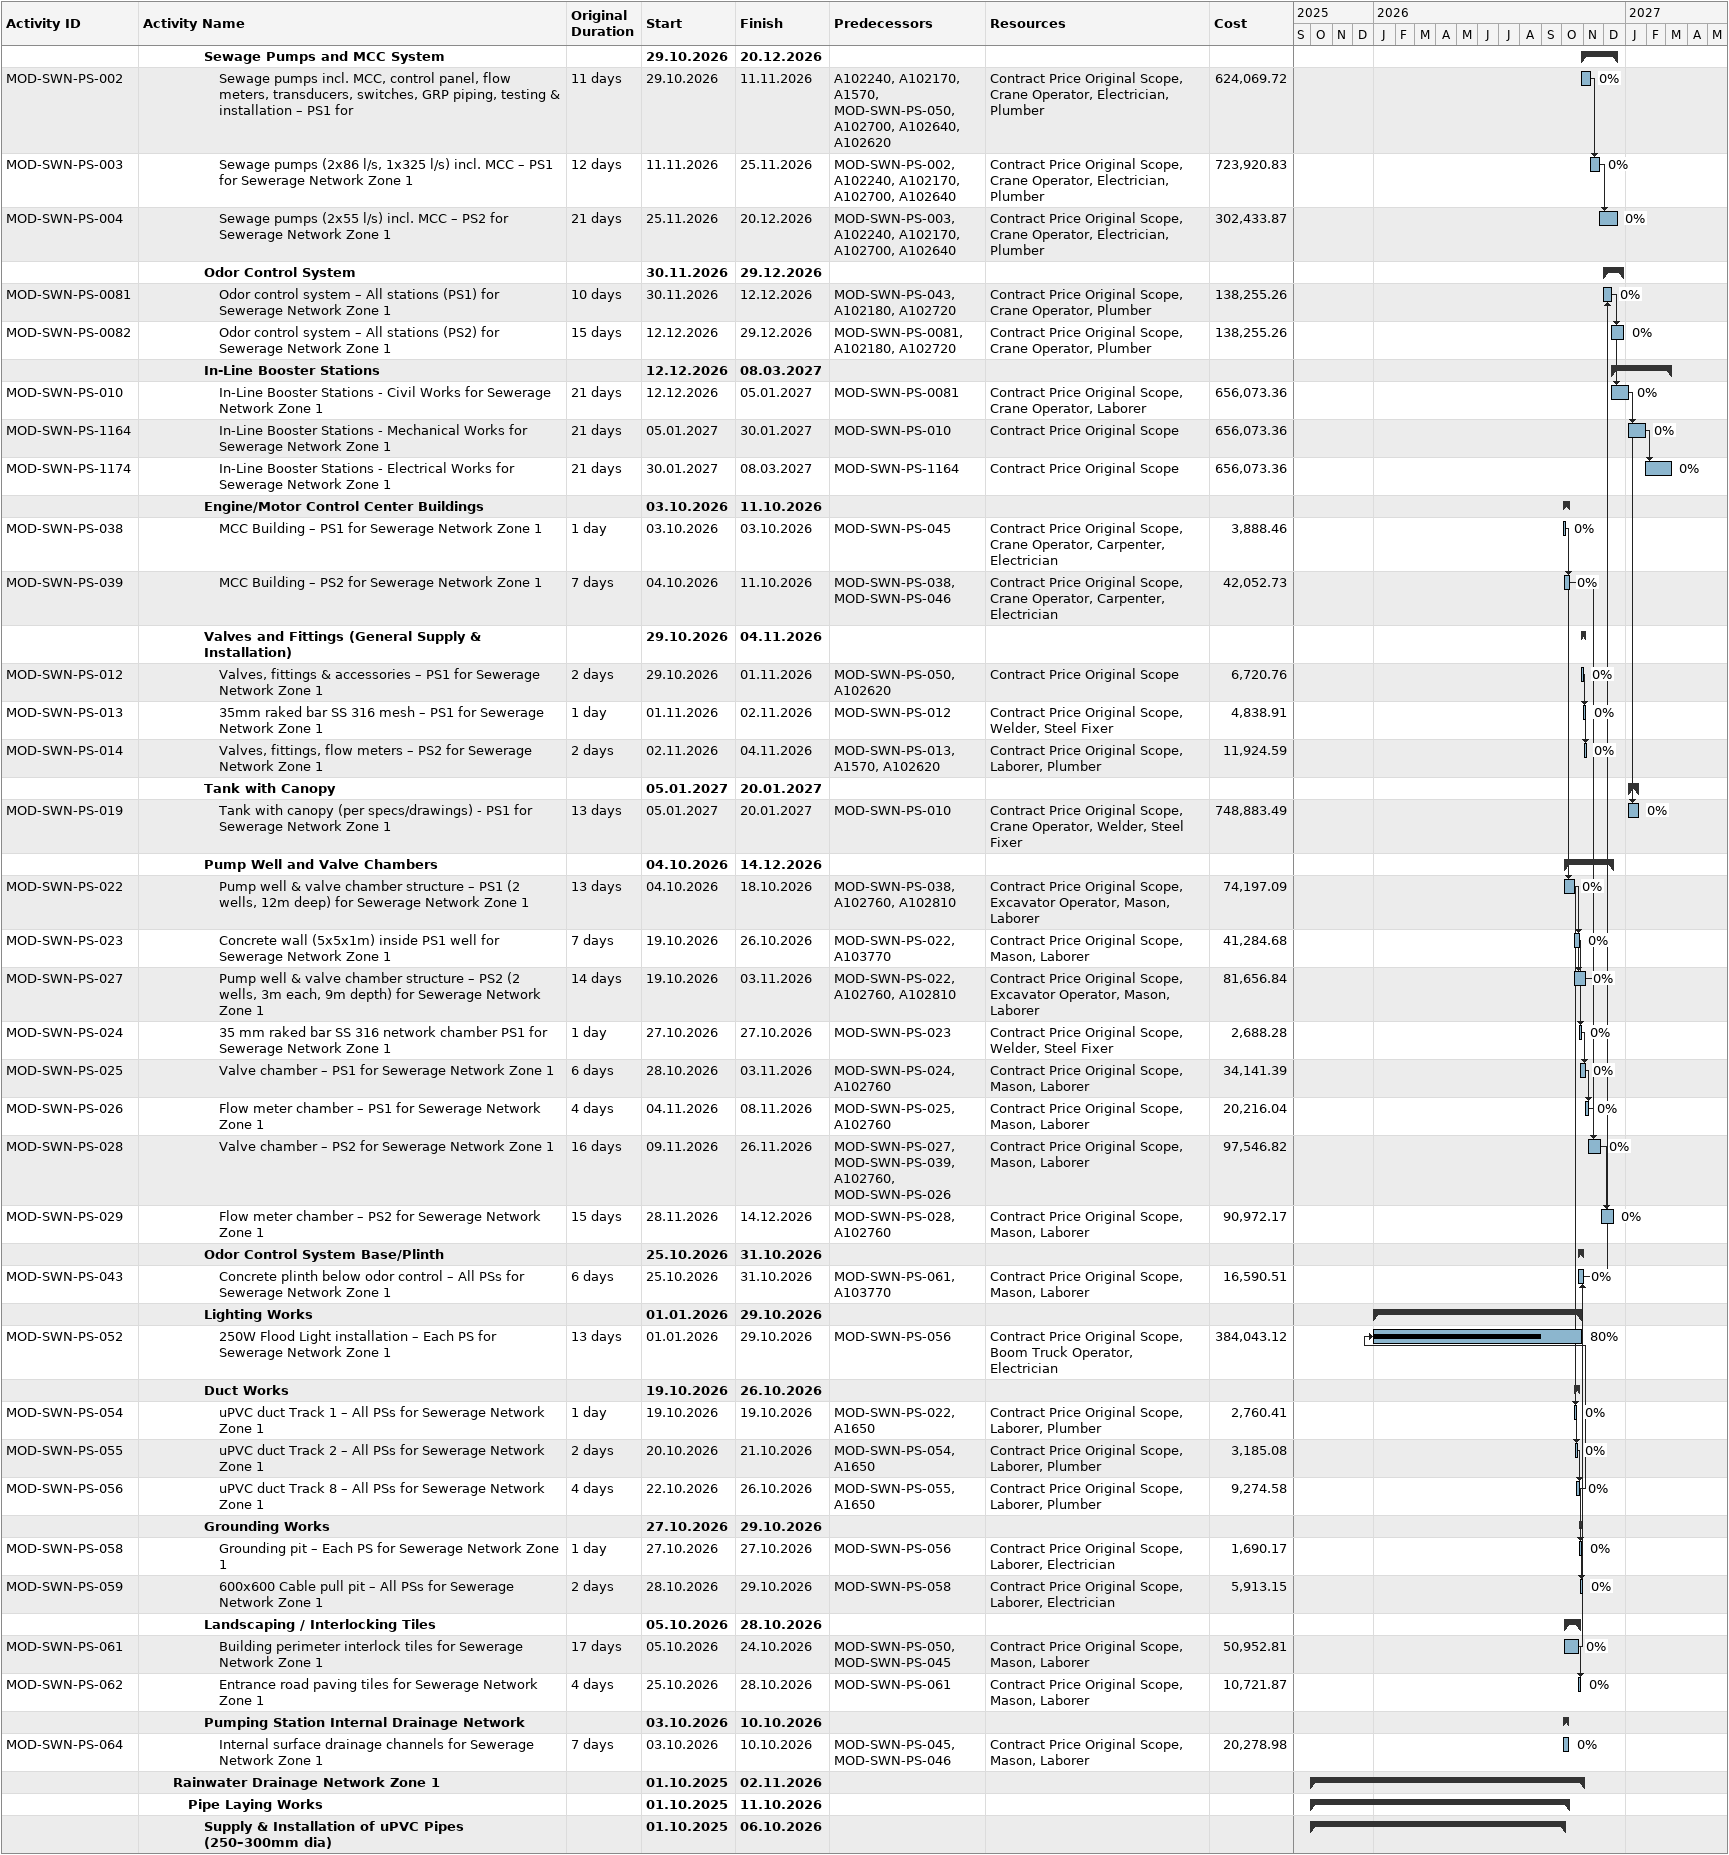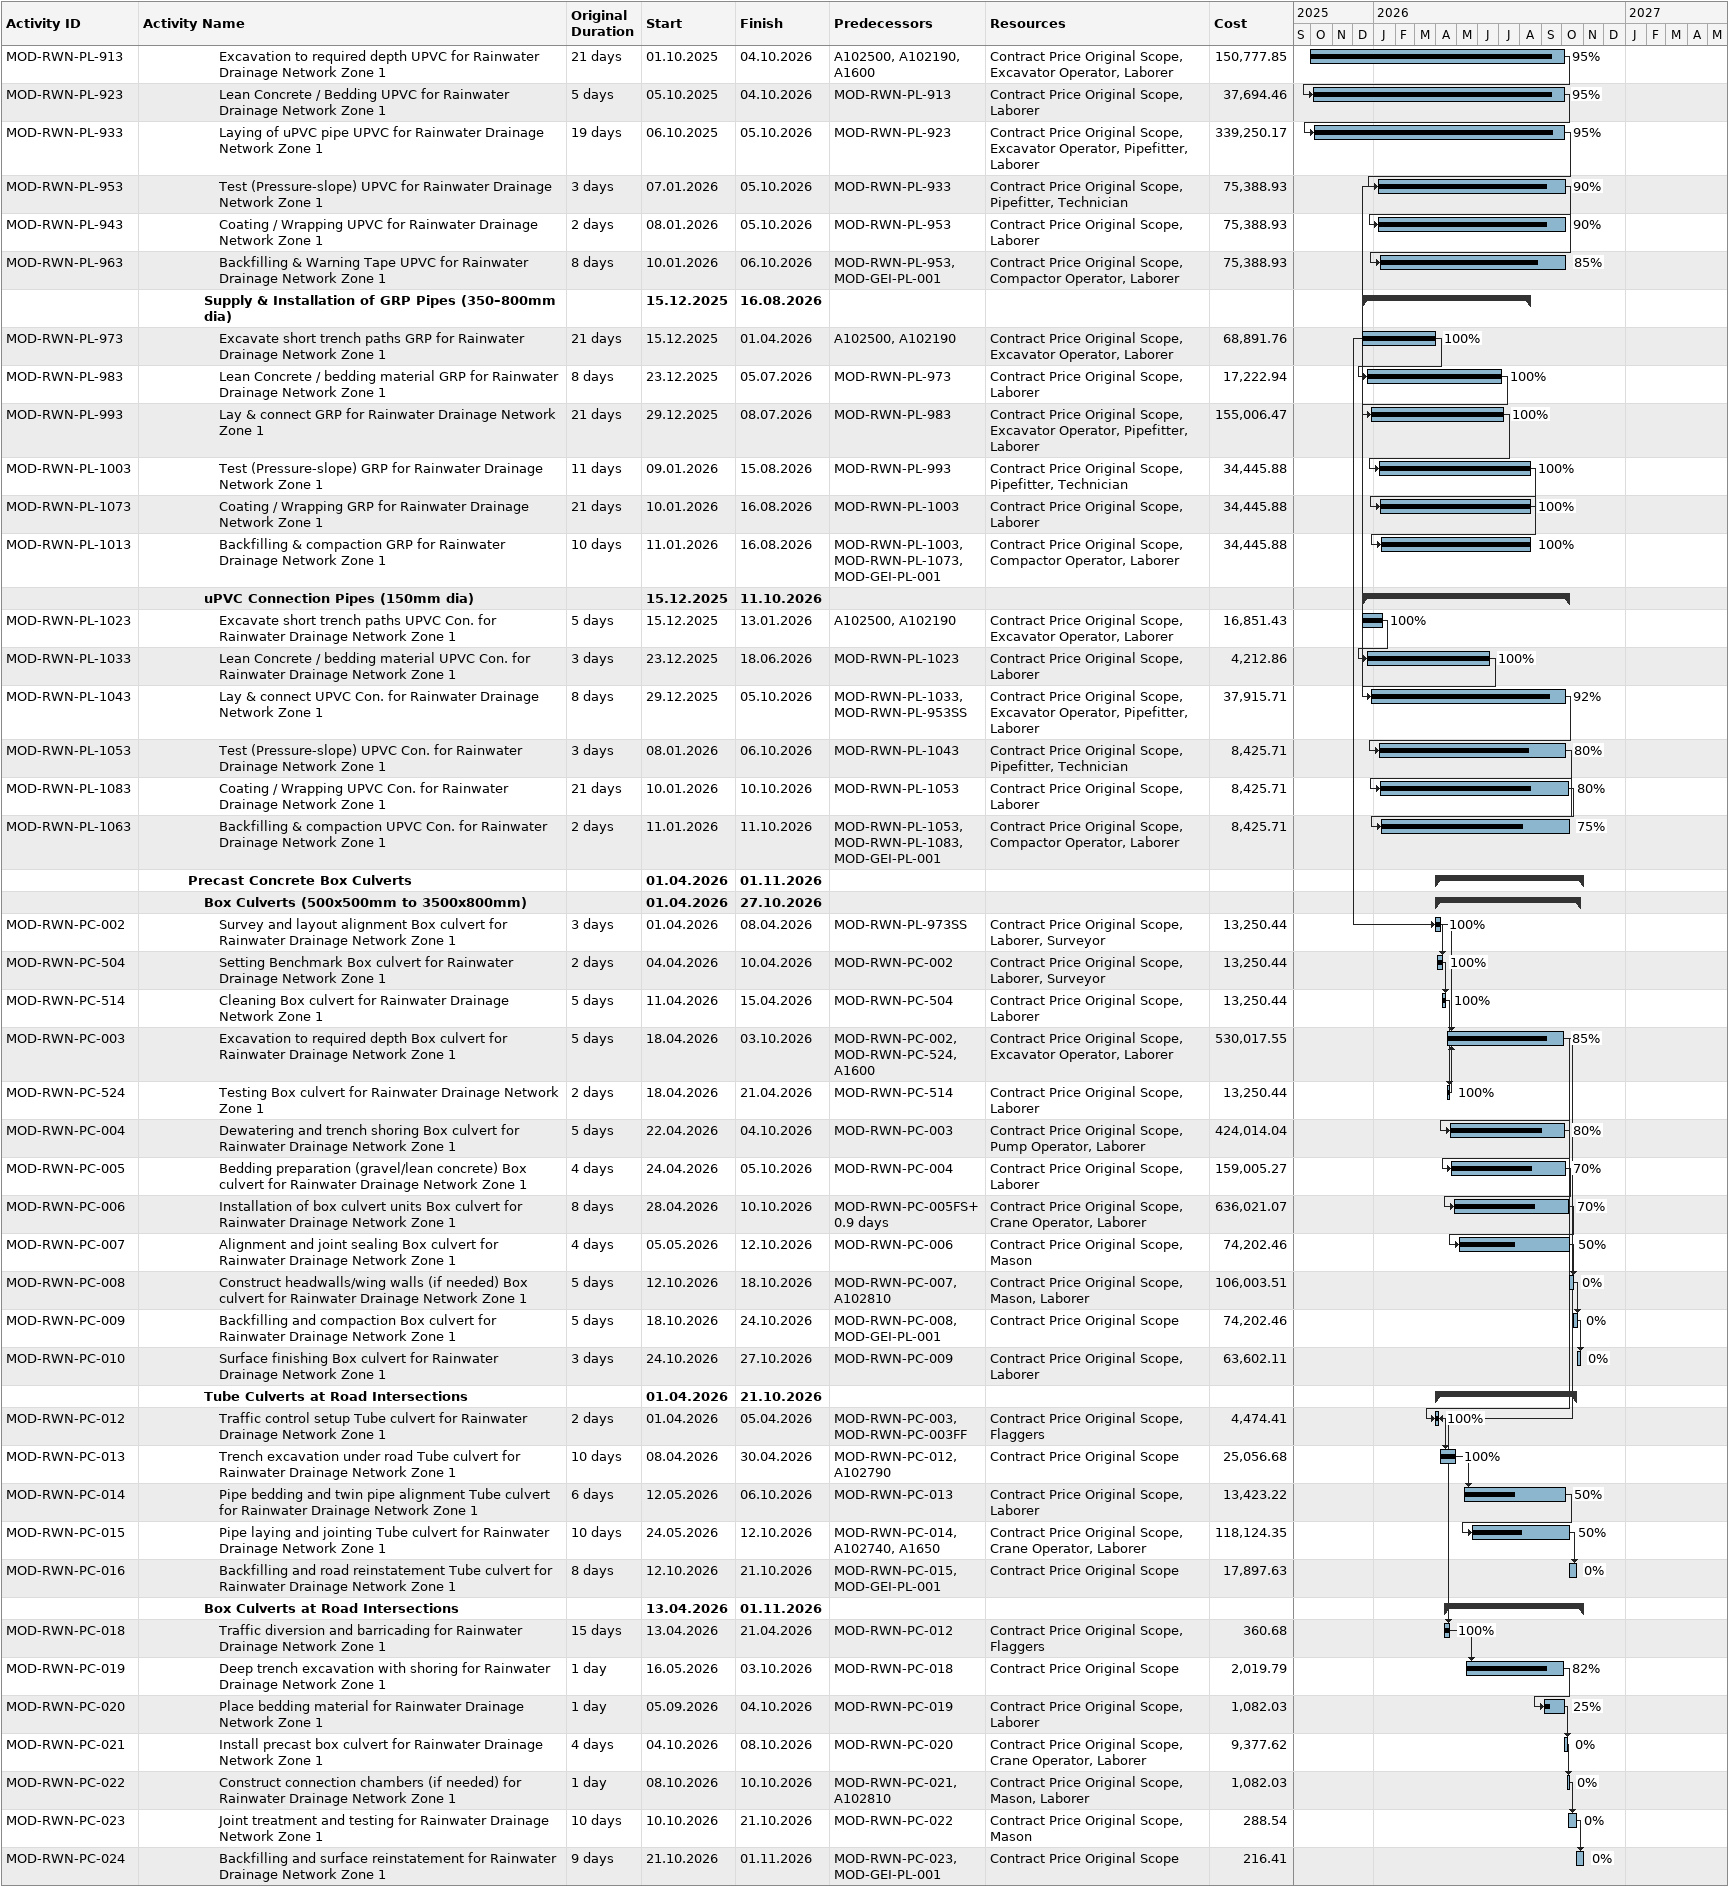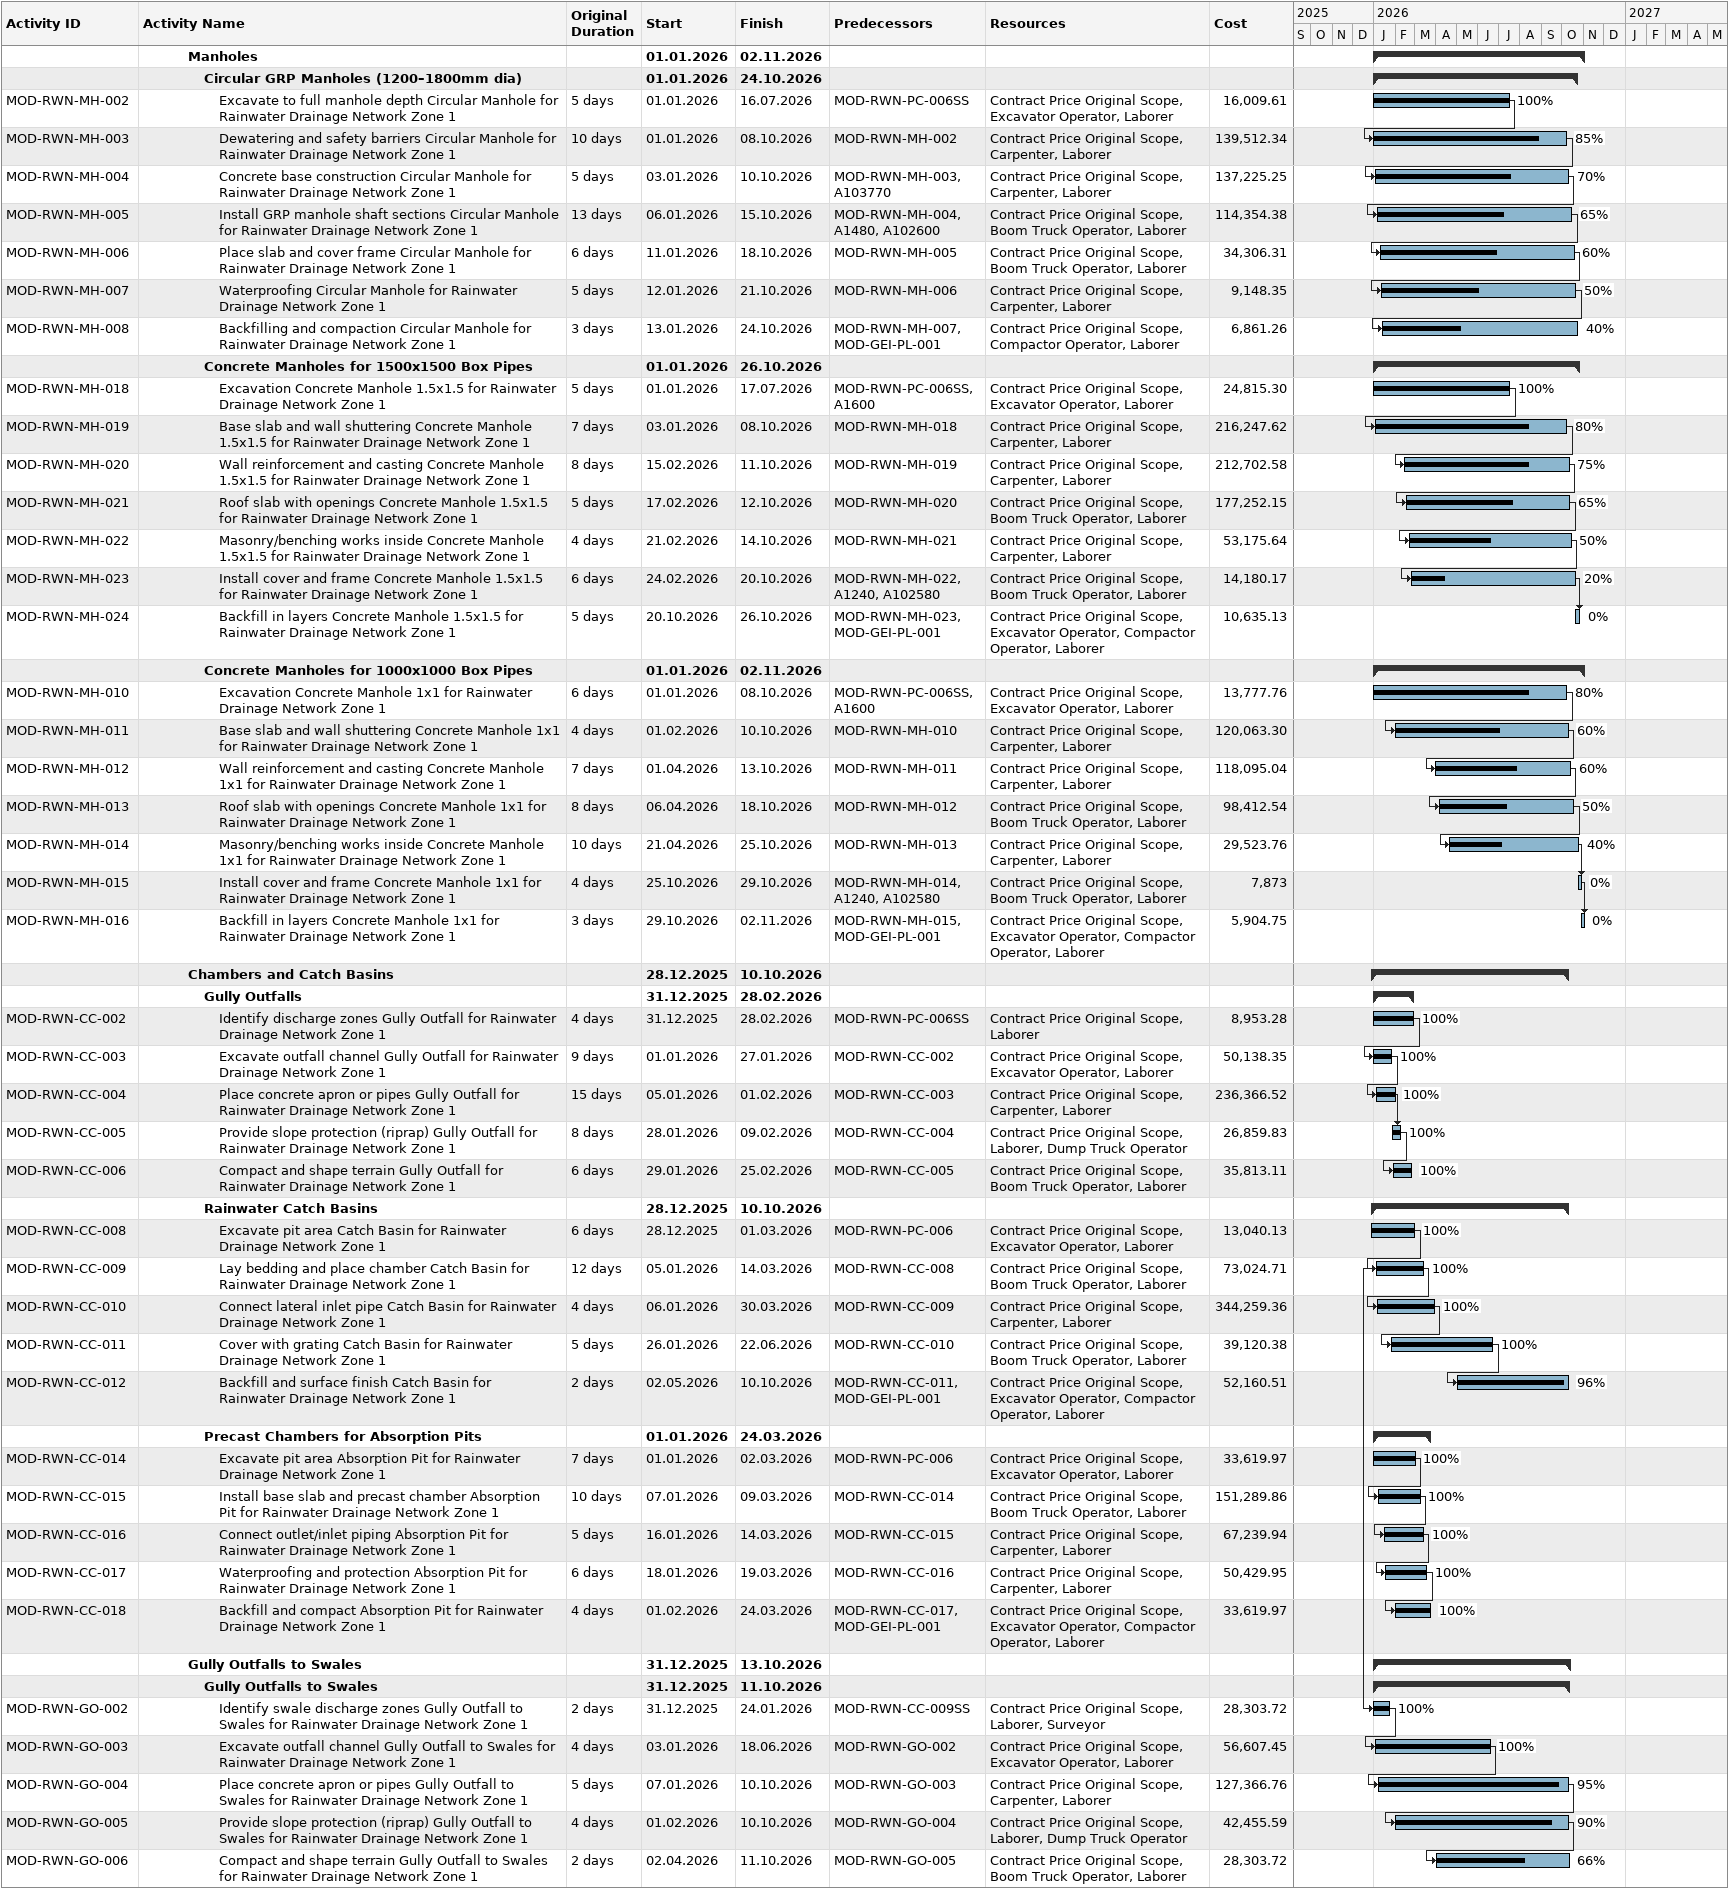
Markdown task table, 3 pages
| ID | Level | Task | Original duration | Start | Finish | Predecessors | Resources | % complete | Cost |
|---|---|---|---|---|---|---|---|---|---|
|  | 5 | **Sewage Pumps and MCC System** |  | 2026-10-29 | 2026-12-20 |  |  |  |  |
| MOD-SWN-PS-002 | 6 | Sewage pumps incl. MCC, control panel, flow meters, transducers, switches, GRP piping, testing & installation – PS1 for | 11d | 2026-10-29 | 2026-11-11 | A102240, A102170, A1570, MOD-SWN-PS-050, A102700, A102640, A102620 | Contract Price Original Scope, Crane Operator, Electrician, Plumber | 0 | 624069.72 |
| MOD-SWN-PS-003 | 6 | Sewage pumps (2x86 l/s, 1x325 l/s) incl. MCC – PS1 for Sewerage Network Zone 1 | 12d | 2026-11-11 | 2026-11-25 | MOD-SWN-PS-002, A102240, A102170, A102700, A102640 | Contract Price Original Scope, Crane Operator, Electrician, Plumber | 0 | 723920.83 |
| MOD-SWN-PS-004 | 6 | Sewage pumps (2x55 l/s) incl. MCC – PS2 for Sewerage Network Zone 1 | 21d | 2026-11-25 | 2026-12-20 | MOD-SWN-PS-003, A102240, A102170, A102700, A102640 | Contract Price Original Scope, Crane Operator, Electrician, Plumber | 0 | 302433.87 |
|  | 5 | **Odor Control System** |  | 2026-11-30 | 2026-12-29 |  |  |  |  |
| MOD-SWN-PS-0081 | 6 | Odor control system – All stations (PS1) for Sewerage Network Zone 1 | 10d | 2026-11-30 | 2026-12-12 | MOD-SWN-PS-043, A102180, A102720 | Contract Price Original Scope, Crane Operator, Plumber | 0 | 138255.26 |
| MOD-SWN-PS-0082 | 6 | Odor control system – All stations (PS2) for Sewerage Network Zone 1 | 15d | 2026-12-12 | 2026-12-29 | MOD-SWN-PS-0081, A102180, A102720 | Contract Price Original Scope, Crane Operator, Plumber | 0 | 138255.26 |
|  | 5 | **In-Line Booster Stations** |  | 2026-12-12 | 2027-03-08 |  |  |  |  |
| MOD-SWN-PS-010 | 6 | In-Line Booster Stations - Civil Works for Sewerage Network Zone 1 | 21d | 2026-12-12 | 2027-01-05 | MOD-SWN-PS-0081 | Contract Price Original Scope, Crane Operator, Laborer | 0 | 656073.36 |
| MOD-SWN-PS-1164 | 6 | In-Line Booster Stations - Mechanical Works for Sewerage Network Zone 1 | 21d | 2027-01-05 | 2027-01-30 | MOD-SWN-PS-010 | Contract Price Original Scope | 0 | 656073.36 |
| MOD-SWN-PS-1174 | 6 | In-Line Booster Stations - Electrical Works for Sewerage Network Zone 1 | 21d | 2027-01-30 | 2027-03-08 | MOD-SWN-PS-1164 | Contract Price Original Scope | 0 | 656073.36 |
|  | 5 | **Engine/Motor Control Center Buildings** |  | 2026-10-03 | 2026-10-11 |  |  |  |  |
| MOD-SWN-PS-038 | 6 | MCC Building – PS1 for Sewerage Network Zone 1 | 1d | 2026-10-03 | 2026-10-03 | MOD-SWN-PS-045 | Contract Price Original Scope, Crane Operator, Carpenter, Electrician | 0 | 3888.46 |
| MOD-SWN-PS-039 | 6 | MCC Building – PS2 for Sewerage Network Zone 1 | 7d | 2026-10-04 | 2026-10-11 | MOD-SWN-PS-038, MOD-SWN-PS-046 | Contract Price Original Scope, Crane Operator, Carpenter, Electrician | 0 | 42052.73 |
|  | 5 | **Valves and Fittings (General Supply & Installation)** |  | 2026-10-29 | 2026-11-04 |  |  |  |  |
| MOD-SWN-PS-012 | 6 | Valves, fittings & accessories – PS1 for Sewerage Network Zone 1 | 2d | 2026-10-29 | 2026-11-01 | MOD-SWN-PS-050, A102620 | Contract Price Original Scope | 0 | 6720.76 |
| MOD-SWN-PS-013 | 6 | 35mm raked bar SS 316 mesh – PS1 for Sewerage Network Zone 1 | 1d | 2026-11-01 | 2026-11-02 | MOD-SWN-PS-012 | Contract Price Original Scope, Welder, Steel Fixer | 0 | 4838.91 |
| MOD-SWN-PS-014 | 6 | Valves, fittings, flow meters – PS2 for Sewerage Network Zone 1 | 2d | 2026-11-02 | 2026-11-04 | MOD-SWN-PS-013, A1570, A102620 | Contract Price Original Scope, Laborer, Plumber | 0 | 11924.59 |
|  | 5 | **Tank with Canopy** |  | 2027-01-05 | 2027-01-20 |  |  |  |  |
| MOD-SWN-PS-019 | 6 | Tank with canopy (per specs/drawings) - PS1 for Sewerage Network Zone 1 | 13d | 2027-01-05 | 2027-01-20 | MOD-SWN-PS-010 | Contract Price Original Scope, Crane Operator, Welder, Steel Fixer | 0 | 748883.49 |
|  | 5 | **Pump Well and Valve Chambers** |  | 2026-10-04 | 2026-12-14 |  |  |  |  |
| MOD-SWN-PS-022 | 6 | Pump well & valve chamber structure – PS1 (2 wells, 12m deep) for Sewerage Network Zone 1 | 13d | 2026-10-04 | 2026-10-18 | MOD-SWN-PS-038, A102760, A102810 | Contract Price Original Scope, Excavator Operator, Mason, Laborer | 0 | 74197.09 |
| MOD-SWN-PS-023 | 6 | Concrete wall (5x5x1m) inside PS1 well for Sewerage Network Zone 1 | 7d | 2026-10-19 | 2026-10-26 | MOD-SWN-PS-022, A103770 | Contract Price Original Scope, Mason, Laborer | 0 | 41284.68 |
| MOD-SWN-PS-027 | 6 | Pump well & valve chamber structure – PS2 (2 wells, 3m each, 9m depth) for Sewerage Network Zone 1 | 14d | 2026-10-19 | 2026-11-03 | MOD-SWN-PS-022, A102760, A102810 | Contract Price Original Scope, Excavator Operator, Mason, Laborer | 0 | 81656.84 |
| MOD-SWN-PS-024 | 6 | 35 mm raked bar SS 316 network chamber PS1 for Sewerage Network Zone 1 | 1d | 2026-10-27 | 2026-10-27 | MOD-SWN-PS-023 | Contract Price Original Scope, Welder, Steel Fixer | 0 | 2688.28 |
| MOD-SWN-PS-025 | 6 | Valve chamber – PS1 for Sewerage Network Zone 1 | 6d | 2026-10-28 | 2026-11-03 | MOD-SWN-PS-024, A102760 | Contract Price Original Scope, Mason, Laborer | 0 | 34141.39 |
| MOD-SWN-PS-026 | 6 | Flow meter chamber – PS1 for Sewerage Network Zone 1 | 4d | 2026-11-04 | 2026-11-08 | MOD-SWN-PS-025, A102760 | Contract Price Original Scope, Mason, Laborer | 0 | 20216.04 |
| MOD-SWN-PS-028 | 6 | Valve chamber – PS2 for Sewerage Network Zone 1 | 16d | 2026-11-09 | 2026-11-26 | MOD-SWN-PS-027, MOD-SWN-PS-039, A102760, MOD-SWN-PS-026 | Contract Price Original Scope, Mason, Laborer | 0 | 97546.82 |
| MOD-SWN-PS-029 | 6 | Flow meter chamber – PS2 for Sewerage Network Zone 1 | 15d | 2026-11-28 | 2026-12-14 | MOD-SWN-PS-028, A102760 | Contract Price Original Scope, Mason, Laborer | 0 | 90972.17 |
|  | 5 | **Odor Control System Base/Plinth** |  | 2026-10-25 | 2026-10-31 |  |  |  |  |
| MOD-SWN-PS-043 | 6 | Concrete plinth below odor control – All PSs for Sewerage Network Zone 1 | 6d | 2026-10-25 | 2026-10-31 | MOD-SWN-PS-061, A103770 | Contract Price Original Scope, Mason, Laborer | 0 | 16590.51 |
|  | 5 | **Lighting Works** |  | 2026-01-01 | 2026-10-29 |  |  |  |  |
| MOD-SWN-PS-052 | 6 | 250W Flood Light installation – Each PS for Sewerage Network Zone 1 | 13d | 2026-01-01 | 2026-10-29 | MOD-SWN-PS-056 | Contract Price Original Scope, Boom Truck Operator, Electrician | 80 | 384043.12 |
|  | 5 | **Duct Works** |  | 2026-10-19 | 2026-10-26 |  |  |  |  |
| MOD-SWN-PS-054 | 6 | uPVC duct Track 1 – All PSs for Sewerage Network Zone 1 | 1d | 2026-10-19 | 2026-10-19 | MOD-SWN-PS-022, A1650 | Contract Price Original Scope, Laborer, Plumber | 0 | 2760.41 |
| MOD-SWN-PS-055 | 6 | uPVC duct Track 2 – All PSs for Sewerage Network Zone 1 | 2d | 2026-10-20 | 2026-10-21 | MOD-SWN-PS-054, A1650 | Contract Price Original Scope, Laborer, Plumber | 0 | 3185.08 |
| MOD-SWN-PS-056 | 6 | uPVC duct Track 8 – All PSs for Sewerage Network Zone 1 | 4d | 2026-10-22 | 2026-10-26 | MOD-SWN-PS-055, A1650 | Contract Price Original Scope, Laborer, Plumber | 0 | 9274.58 |
|  | 5 | **Grounding Works** |  | 2026-10-27 | 2026-10-29 |  |  |  |  |
| MOD-SWN-PS-058 | 6 | Grounding pit – Each PS for Sewerage Network Zone 1 | 1d | 2026-10-27 | 2026-10-27 | MOD-SWN-PS-056 | Contract Price Original Scope, Laborer, Electrician | 0 | 1690.17 |
| MOD-SWN-PS-059 | 6 | 600x600 Cable pull pit – All PSs for Sewerage Network Zone 1 | 2d | 2026-10-28 | 2026-10-29 | MOD-SWN-PS-058 | Contract Price Original Scope, Laborer, Electrician | 0 | 5913.15 |
|  | 5 | **Landscaping / Interlocking Tiles** |  | 2026-10-05 | 2026-10-28 |  |  |  |  |
| MOD-SWN-PS-061 | 6 | Building perimeter interlock tiles for Sewerage Network Zone 1 | 17d | 2026-10-05 | 2026-10-24 | MOD-SWN-PS-050, MOD-SWN-PS-045 | Contract Price Original Scope, Mason, Laborer | 0 | 50952.81 |
| MOD-SWN-PS-062 | 6 | Entrance road paving tiles for Sewerage Network Zone 1 | 4d | 2026-10-25 | 2026-10-28 | MOD-SWN-PS-061 | Contract Price Original Scope, Mason, Laborer | 0 | 10721.87 |
|  | 5 | **Pumping Station Internal Drainage Network** |  | 2026-10-03 | 2026-10-10 |  |  |  |  |
| MOD-SWN-PS-064 | 6 | Internal surface drainage channels for Sewerage Network Zone 1 | 7d | 2026-10-03 | 2026-10-10 | MOD-SWN-PS-045, MOD-SWN-PS-046 | Contract Price Original Scope, Mason, Laborer | 0 | 20278.98 |
|  | 3 | **Rainwater Drainage Network Zone 1** |  | 2025-10-01 | 2026-11-02 |  |  |  |  |
|  | 4 | **Pipe Laying Works** |  | 2025-10-01 | 2026-10-11 |  |  |  |  |
|  | 5 | **Supply & Installation of uPVC Pipes (250–300mm dia)** |  | 2025-10-01 | 2026-10-06 |  |  |  |  |
| MOD-RWN-PL-913 | 6 | Excavation to required depth UPVC for Rainwater Drainage Network Zone 1 | 21d | 2025-10-01 | 2026-10-04 | A102500, A102190, A1600 | Contract Price Original Scope, Excavator Operator, Laborer | 95 | 150777.85 |
| MOD-RWN-PL-923 | 6 | Lean Concrete / Bedding UPVC for Rainwater Drainage Network Zone 1 | 5d | 2025-10-05 | 2026-10-04 | MOD-RWN-PL-913 | Contract Price Original Scope, Laborer | 95 | 37694.46 |
| MOD-RWN-PL-933 | 6 | Laying of uPVC pipe UPVC for Rainwater Drainage Network Zone 1 | 19d | 2025-10-06 | 2026-10-05 | MOD-RWN-PL-923 | Contract Price Original Scope, Excavator Operator, Pipefitter, Laborer | 95 | 339250.17 |
| MOD-RWN-PL-953 | 6 | Test (Pressure-slope) UPVC for Rainwater Drainage Network Zone 1 | 3d | 2026-01-07 | 2026-10-05 | MOD-RWN-PL-933 | Contract Price Original Scope, Pipefitter, Technician | 90 | 75388.93 |
| MOD-RWN-PL-943 | 6 | Coating / Wrapping UPVC for Rainwater Drainage Network Zone 1 | 2d | 2026-01-08 | 2026-10-05 | MOD-RWN-PL-953 | Contract Price Original Scope, Laborer | 90 | 75388.93 |
| MOD-RWN-PL-963 | 6 | Backfilling & Warning Tape UPVC for Rainwater Drainage Network Zone 1 | 8d | 2026-01-10 | 2026-10-06 | MOD-RWN-PL-953, MOD-GEI-PL-001 | Contract Price Original Scope, Compactor Operator, Laborer | 85 | 75388.93 |
|  | 5 | **Supply & Installation of GRP Pipes (350–800mm dia)** |  | 2025-12-15 | 2026-08-16 |  |  |  |  |
| MOD-RWN-PL-973 | 6 | Excavate short trench paths GRP for Rainwater Drainage Network Zone 1 | 21d | 2025-12-15 | 2026-04-01 | A102500, A102190 | Contract Price Original Scope, Excavator Operator, Laborer | 100 | 68891.76 |
| MOD-RWN-PL-983 | 6 | Lean Concrete / bedding material GRP for Rainwater Drainage Network Zone 1 | 8d | 2025-12-23 | 2026-07-05 | MOD-RWN-PL-973 | Contract Price Original Scope, Laborer | 100 | 17222.94 |
| MOD-RWN-PL-993 | 6 | Lay & connect GRP for Rainwater Drainage Network Zone 1 | 21d | 2025-12-29 | 2026-07-08 | MOD-RWN-PL-983 | Contract Price Original Scope, Excavator Operator, Pipefitter, Laborer | 100 | 155006.47 |
| MOD-RWN-PL-1003 | 6 | Test (Pressure-slope) GRP for Rainwater Drainage Network Zone 1 | 11d | 2026-01-09 | 2026-08-15 | MOD-RWN-PL-993 | Contract Price Original Scope, Pipefitter, Technician | 100 | 34445.88 |
| MOD-RWN-PL-1073 | 6 | Coating / Wrapping GRP for Rainwater Drainage Network Zone 1 | 21d | 2026-01-10 | 2026-08-16 | MOD-RWN-PL-1003 | Contract Price Original Scope, Laborer | 100 | 34445.88 |
| MOD-RWN-PL-1013 | 6 | Backfilling & compaction GRP for Rainwater Drainage Network Zone 1 | 10d | 2026-01-11 | 2026-08-16 | MOD-RWN-PL-1003, MOD-RWN-PL-1073, MOD-GEI-PL-001 | Contract Price Original Scope, Compactor Operator, Laborer | 100 | 34445.88 |
|  | 5 | **uPVC Connection Pipes (150mm dia)** |  | 2025-12-15 | 2026-10-11 |  |  |  |  |
| MOD-RWN-PL-1023 | 6 | Excavate short trench paths UPVC Con. for Rainwater Drainage Network Zone 1 | 5d | 2025-12-15 | 2026-01-13 | A102500, A102190 | Contract Price Original Scope, Excavator Operator, Laborer | 100 | 16851.43 |
| MOD-RWN-PL-1033 | 6 | Lean Concrete / bedding material UPVC Con. for Rainwater Drainage Network Zone 1 | 3d | 2025-12-23 | 2026-06-18 | MOD-RWN-PL-1023 | Contract Price Original Scope, Laborer | 100 | 4212.86 |
| MOD-RWN-PL-1043 | 6 | Lay & connect UPVC Con. for Rainwater Drainage Network Zone 1 | 8d | 2025-12-29 | 2026-10-05 | MOD-RWN-PL-1033, MOD-RWN-PL-953SS | Contract Price Original Scope, Excavator Operator, Pipefitter, Laborer | 92 | 37915.71 |
| MOD-RWN-PL-1053 | 6 | Test (Pressure-slope) UPVC Con. for Rainwater Drainage Network Zone 1 | 3d | 2026-01-08 | 2026-10-06 | MOD-RWN-PL-1043 | Contract Price Original Scope, Pipefitter, Technician | 80 | 8425.71 |
| MOD-RWN-PL-1083 | 6 | Coating / Wrapping UPVC Con. for Rainwater Drainage Network Zone 1 | 21d | 2026-01-10 | 2026-10-10 | MOD-RWN-PL-1053 | Contract Price Original Scope, Laborer | 80 | 8425.71 |
| MOD-RWN-PL-1063 | 6 | Backfilling & compaction UPVC Con. for Rainwater Drainage Network Zone 1 | 2d | 2026-01-11 | 2026-10-11 | MOD-RWN-PL-1053, MOD-RWN-PL-1083, MOD-GEI-PL-001 | Contract Price Original Scope, Compactor Operator, Laborer | 75 | 8425.71 |
|  | 4 | **Precast Concrete Box Culverts** |  | 2026-04-01 | 2026-11-01 |  |  |  |  |
|  | 5 | **Box Culverts (500x500mm to 3500x800mm)** |  | 2026-04-01 | 2026-10-27 |  |  |  |  |
| MOD-RWN-PC-002 | 6 | Survey and layout alignment Box culvert for Rainwater Drainage Network Zone 1 | 3d | 2026-04-01 | 2026-04-08 | MOD-RWN-PL-973SS | Contract Price Original Scope, Laborer, Surveyor | 100 | 13250.44 |
| MOD-RWN-PC-504 | 6 | Setting Benchmark Box culvert for Rainwater Drainage Network Zone 1 | 2d | 2026-04-04 | 2026-04-10 | MOD-RWN-PC-002 | Contract Price Original Scope, Laborer, Surveyor | 100 | 13250.44 |
| MOD-RWN-PC-514 | 6 | Cleaning Box culvert for Rainwater Drainage Network Zone 1 | 5d | 2026-04-11 | 2026-04-15 | MOD-RWN-PC-504 | Contract Price Original Scope, Laborer | 100 | 13250.44 |
| MOD-RWN-PC-003 | 6 | Excavation to required depth Box culvert for Rainwater Drainage Network Zone 1 | 5d | 2026-04-18 | 2026-10-03 | MOD-RWN-PC-002, MOD-RWN-PC-524, A1600 | Contract Price Original Scope, Excavator Operator, Laborer | 85 | 530017.55 |
| MOD-RWN-PC-524 | 6 | Testing Box culvert for Rainwater Drainage Network Zone 1 | 2d | 2026-04-18 | 2026-04-21 | MOD-RWN-PC-514 | Contract Price Original Scope, Laborer | 100 | 13250.44 |
| MOD-RWN-PC-004 | 6 | Dewatering and trench shoring Box culvert for Rainwater Drainage Network Zone 1 | 5d | 2026-04-22 | 2026-10-04 | MOD-RWN-PC-003 | Contract Price Original Scope, Pump Operator, Laborer | 80 | 424014.04 |
| MOD-RWN-PC-005 | 6 | Bedding preparation (gravel/lean concrete) Box culvert for Rainwater Drainage Network Zone 1 | 4d | 2026-04-24 | 2026-10-05 | MOD-RWN-PC-004 | Contract Price Original Scope, Laborer | 70 | 159005.27 |
| MOD-RWN-PC-006 | 6 | Installation of box culvert units Box culvert for Rainwater Drainage Network Zone 1 | 8d | 2026-04-28 | 2026-10-10 | MOD-RWN-PC-005FS+0.9d | Contract Price Original Scope, Crane Operator, Laborer | 70 | 636021.07 |
| MOD-RWN-PC-007 | 6 | Alignment and joint sealing Box culvert for Rainwater Drainage Network Zone 1 | 4d | 2026-05-05 | 2026-10-12 | MOD-RWN-PC-006 | Contract Price Original Scope, Mason | 50 | 74202.46 |
| MOD-RWN-PC-008 | 6 | Construct headwalls/wing walls (if needed) Box culvert for Rainwater Drainage Network Zone 1 | 5d | 2026-10-12 | 2026-10-18 | MOD-RWN-PC-007, A102810 | Contract Price Original Scope, Mason, Laborer | 0 | 106003.51 |
| MOD-RWN-PC-009 | 6 | Backfilling and compaction Box culvert for Rainwater Drainage Network Zone 1 | 5d | 2026-10-18 | 2026-10-24 | MOD-RWN-PC-008, MOD-GEI-PL-001 | Contract Price Original Scope | 0 | 74202.46 |
| MOD-RWN-PC-010 | 6 | Surface finishing Box culvert for Rainwater Drainage Network Zone 1 | 3d | 2026-10-24 | 2026-10-27 | MOD-RWN-PC-009 | Contract Price Original Scope, Laborer | 0 | 63602.11 |
|  | 5 | **Tube Culverts at Road Intersections** |  | 2026-04-01 | 2026-10-21 |  |  |  |  |
| MOD-RWN-PC-012 | 6 | Traffic control setup Tube culvert for Rainwater Drainage Network Zone 1 | 2d | 2026-04-01 | 2026-04-05 | MOD-RWN-PC-003, MOD-RWN-PC-003FF | Contract Price Original Scope, Flaggers | 100 | 4474.41 |
| MOD-RWN-PC-013 | 6 | Trench excavation under road Tube culvert for Rainwater Drainage Network Zone 1 | 10d | 2026-04-08 | 2026-04-30 | MOD-RWN-PC-012, A102790 | Contract Price Original Scope | 100 | 25056.68 |
| MOD-RWN-PC-014 | 6 | Pipe bedding and twin pipe alignment Tube culvert for Rainwater Drainage Network Zone 1 | 6d | 2026-05-12 | 2026-10-06 | MOD-RWN-PC-013 | Contract Price Original Scope, Laborer | 50 | 13423.22 |
| MOD-RWN-PC-015 | 6 | Pipe laying and jointing Tube culvert for Rainwater Drainage Network Zone 1 | 10d | 2026-05-24 | 2026-10-12 | MOD-RWN-PC-014, A102740, A1650 | Contract Price Original Scope, Crane Operator, Laborer | 50 | 118124.35 |
| MOD-RWN-PC-016 | 6 | Backfilling and road reinstatement Tube culvert for Rainwater Drainage Network Zone 1 | 8d | 2026-10-12 | 2026-10-21 | MOD-RWN-PC-015, MOD-GEI-PL-001 | Contract Price Original Scope | 0 | 17897.63 |
|  | 5 | **Box Culverts at Road Intersections** |  | 2026-04-13 | 2026-11-01 |  |  |  |  |
| MOD-RWN-PC-018 | 6 | Traffic diversion and barricading for Rainwater Drainage Network Zone 1 | 15d | 2026-04-13 | 2026-04-21 | MOD-RWN-PC-012 | Contract Price Original Scope, Flaggers | 100 | 360.68 |
| MOD-RWN-PC-019 | 6 | Deep trench excavation with shoring for Rainwater Drainage Network Zone 1 | 1d | 2026-05-16 | 2026-10-03 | MOD-RWN-PC-018 | Contract Price Original Scope | 82 | 2019.79 |
| MOD-RWN-PC-020 | 6 | Place bedding material for Rainwater Drainage Network Zone 1 | 1d | 2026-09-05 | 2026-10-04 | MOD-RWN-PC-019 | Contract Price Original Scope, Laborer | 25 | 1082.03 |
| MOD-RWN-PC-021 | 6 | Install precast box culvert for Rainwater Drainage Network Zone 1 | 4d | 2026-10-04 | 2026-10-08 | MOD-RWN-PC-020 | Contract Price Original Scope, Crane Operator, Laborer | 0 | 9377.62 |
| MOD-RWN-PC-022 | 6 | Construct connection chambers (if needed) for Rainwater Drainage Network Zone 1 | 1d | 2026-10-08 | 2026-10-10 | MOD-RWN-PC-021, A102810 | Contract Price Original Scope, Mason, Laborer | 0 | 1082.03 |
| MOD-RWN-PC-023 | 6 | Joint treatment and testing for Rainwater Drainage Network Zone 1 | 10d | 2026-10-10 | 2026-10-21 | MOD-RWN-PC-022 | Contract Price Original Scope, Mason | 0 | 288.54 |
| MOD-RWN-PC-024 | 6 | Backfilling and surface reinstatement for Rainwater Drainage Network Zone 1 | 9d | 2026-10-21 | 2026-11-01 | MOD-RWN-PC-023, MOD-GEI-PL-001 | Contract Price Original Scope | 0 | 216.41 |
|  | 4 | **Manholes** |  | 2026-01-01 | 2026-11-02 |  |  |  |  |
|  | 5 | **Circular GRP Manholes (1200–1800mm dia)** |  | 2026-01-01 | 2026-10-24 |  |  |  |  |
| MOD-RWN-MH-002 | 6 | Excavate to full manhole depth Circular Manhole for Rainwater Drainage Network Zone 1 | 5d | 2026-01-01 | 2026-07-16 | MOD-RWN-PC-006SS | Contract Price Original Scope, Excavator Operator, Laborer | 100 | 16009.61 |
| MOD-RWN-MH-003 | 6 | Dewatering and safety barriers Circular Manhole for Rainwater Drainage Network Zone 1 | 10d | 2026-01-01 | 2026-10-08 | MOD-RWN-MH-002 | Contract Price Original Scope, Carpenter, Laborer | 85 | 139512.34 |
| MOD-RWN-MH-004 | 6 | Concrete base construction Circular Manhole for Rainwater Drainage Network Zone 1 | 5d | 2026-01-03 | 2026-10-10 | MOD-RWN-MH-003, A103770 | Contract Price Original Scope, Carpenter, Laborer | 70 | 137225.25 |
| MOD-RWN-MH-005 | 6 | Install GRP manhole shaft sections Circular Manhole for Rainwater Drainage Network Zone 1 | 13d | 2026-01-06 | 2026-10-15 | MOD-RWN-MH-004, A1480, A102600 | Contract Price Original Scope, Boom Truck Operator, Laborer | 65 | 114354.38 |
| MOD-RWN-MH-006 | 6 | Place slab and cover frame Circular Manhole for Rainwater Drainage Network Zone 1 | 6d | 2026-01-11 | 2026-10-18 | MOD-RWN-MH-005 | Contract Price Original Scope, Boom Truck Operator, Laborer | 60 | 34306.31 |
| MOD-RWN-MH-007 | 6 | Waterproofing Circular Manhole for Rainwater Drainage Network Zone 1 | 5d | 2026-01-12 | 2026-10-21 | MOD-RWN-MH-006 | Contract Price Original Scope, Carpenter, Laborer | 50 | 9148.35 |
| MOD-RWN-MH-008 | 6 | Backfilling and compaction Circular Manhole for Rainwater Drainage Network Zone 1 | 3d | 2026-01-13 | 2026-10-24 | MOD-RWN-MH-007, MOD-GEI-PL-001 | Contract Price Original Scope, Compactor Operator, Laborer | 40 | 6861.26 |
|  | 5 | **Concrete Manholes for 1500x1500 Box Pipes** |  | 2026-01-01 | 2026-10-26 |  |  |  |  |
| MOD-RWN-MH-018 | 6 | Excavation Concrete Manhole 1.5x1.5 for Rainwater Drainage Network Zone 1 | 5d | 2026-01-01 | 2026-07-17 | MOD-RWN-PC-006SS, A1600 | Contract Price Original Scope, Excavator Operator, Laborer | 100 | 24815.30 |
| MOD-RWN-MH-019 | 6 | Base slab and wall shuttering Concrete Manhole 1.5x1.5 for Rainwater Drainage Network Zone 1 | 7d | 2026-01-03 | 2026-10-08 | MOD-RWN-MH-018 | Contract Price Original Scope, Carpenter, Laborer | 80 | 216247.62 |
| MOD-RWN-MH-020 | 6 | Wall reinforcement and casting Concrete Manhole 1.5x1.5 for Rainwater Drainage Network Zone 1 | 8d | 2026-02-15 | 2026-10-11 | MOD-RWN-MH-019 | Contract Price Original Scope, Carpenter, Laborer | 75 | 212702.58 |
| MOD-RWN-MH-021 | 6 | Roof slab with openings Concrete Manhole 1.5x1.5 for Rainwater Drainage Network Zone 1 | 5d | 2026-02-17 | 2026-10-12 | MOD-RWN-MH-020 | Contract Price Original Scope, Boom Truck Operator, Laborer | 65 | 177252.15 |
| MOD-RWN-MH-022 | 6 | Masonry/benching works inside Concrete Manhole 1.5x1.5 for Rainwater Drainage Network Zone 1 | 4d | 2026-02-21 | 2026-10-14 | MOD-RWN-MH-021 | Contract Price Original Scope, Carpenter, Laborer | 50 | 53175.64 |
| MOD-RWN-MH-023 | 6 | Install cover and frame Concrete Manhole 1.5x1.5 for Rainwater Drainage Network Zone 1 | 6d | 2026-02-24 | 2026-10-20 | MOD-RWN-MH-022, A1240, A102580 | Contract Price Original Scope, Boom Truck Operator, Laborer | 20 | 14180.17 |
| MOD-RWN-MH-024 | 6 | Backfill in layers Concrete Manhole 1.5x1.5 for Rainwater Drainage Network Zone 1 | 5d | 2026-10-20 | 2026-10-26 | MOD-RWN-MH-023, MOD-GEI-PL-001 | Contract Price Original Scope, Excavator Operator, Compactor Operator, Laborer | 0 | 10635.13 |
|  | 5 | **Concrete Manholes for 1000x1000 Box Pipes** |  | 2026-01-01 | 2026-11-02 |  |  |  |  |
| MOD-RWN-MH-010 | 6 | Excavation Concrete Manhole 1x1 for Rainwater Drainage Network Zone 1 | 6d | 2026-01-01 | 2026-10-08 | MOD-RWN-PC-006SS, A1600 | Contract Price Original Scope, Excavator Operator, Laborer | 80 | 13777.76 |
| MOD-RWN-MH-011 | 6 | Base slab and wall shuttering Concrete Manhole 1x1 for Rainwater Drainage Network Zone 1 | 4d | 2026-02-01 | 2026-10-10 | MOD-RWN-MH-010 | Contract Price Original Scope, Carpenter, Laborer | 60 | 120063.30 |
| MOD-RWN-MH-012 | 6 | Wall reinforcement and casting Concrete Manhole 1x1 for Rainwater Drainage Network Zone 1 | 7d | 2026-04-01 | 2026-10-13 | MOD-RWN-MH-011 | Contract Price Original Scope, Carpenter, Laborer | 60 | 118095.04 |
| MOD-RWN-MH-013 | 6 | Roof slab with openings Concrete Manhole 1x1 for Rainwater Drainage Network Zone 1 | 8d | 2026-04-06 | 2026-10-18 | MOD-RWN-MH-012 | Contract Price Original Scope, Boom Truck Operator, Laborer | 50 | 98412.54 |
| MOD-RWN-MH-014 | 6 | Masonry/benching works inside Concrete Manhole 1x1 for Rainwater Drainage Network Zone 1 | 10d | 2026-04-21 | 2026-10-25 | MOD-RWN-MH-013 | Contract Price Original Scope, Carpenter, Laborer | 40 | 29523.76 |
| MOD-RWN-MH-015 | 6 | Install cover and frame Concrete Manhole 1x1 for Rainwater Drainage Network Zone 1 | 4d | 2026-10-25 | 2026-10-29 | MOD-RWN-MH-014, A1240, A102580 | Contract Price Original Scope, Boom Truck Operator, Laborer | 0 | 7873 |
| MOD-RWN-MH-016 | 6 | Backfill in layers Concrete Manhole 1x1 for Rainwater Drainage Network Zone 1 | 3d | 2026-10-29 | 2026-11-02 | MOD-RWN-MH-015, MOD-GEI-PL-001 | Contract Price Original Scope, Excavator Operator, Compactor Operator, Laborer | 0 | 5904.75 |
|  | 4 | **Chambers and Catch Basins** |  | 2025-12-28 | 2026-10-10 |  |  |  |  |
|  | 5 | **Gully Outfalls** |  | 2025-12-31 | 2026-02-28 |  |  |  |  |
| MOD-RWN-CC-002 | 6 | Identify discharge zones Gully Outfall for Rainwater Drainage Network Zone 1 | 4d | 2025-12-31 | 2026-02-28 | MOD-RWN-PC-006SS | Contract Price Original Scope, Laborer | 100 | 8953.28 |
| MOD-RWN-CC-003 | 6 | Excavate outfall channel Gully Outfall for Rainwater Drainage Network Zone 1 | 9d | 2026-01-01 | 2026-01-27 | MOD-RWN-CC-002 | Contract Price Original Scope, Excavator Operator, Laborer | 100 | 50138.35 |
| MOD-RWN-CC-004 | 6 | Place concrete apron or pipes Gully Outfall for Rainwater Drainage Network Zone 1 | 15d | 2026-01-05 | 2026-02-01 | MOD-RWN-CC-003 | Contract Price Original Scope, Carpenter, Laborer | 100 | 236366.52 |
| MOD-RWN-CC-005 | 6 | Provide slope protection (riprap) Gully Outfall for Rainwater Drainage Network Zone 1 | 8d | 2026-01-28 | 2026-02-09 | MOD-RWN-CC-004 | Contract Price Original Scope, Laborer, Dump Truck Operator | 100 | 26859.83 |
| MOD-RWN-CC-006 | 6 | Compact and shape terrain Gully Outfall for Rainwater Drainage Network Zone 1 | 6d | 2026-01-29 | 2026-02-25 | MOD-RWN-CC-005 | Contract Price Original Scope, Boom Truck Operator, Laborer | 100 | 35813.11 |
|  | 5 | **Rainwater Catch Basins** |  | 2025-12-28 | 2026-10-10 |  |  |  |  |
| MOD-RWN-CC-008 | 6 | Excavate pit area Catch Basin for Rainwater Drainage Network Zone 1 | 6d | 2025-12-28 | 2026-03-01 | MOD-RWN-PC-006 | Contract Price Original Scope, Excavator Operator, Laborer | 100 | 13040.13 |
| MOD-RWN-CC-009 | 6 | Lay bedding and place chamber Catch Basin for Rainwater Drainage Network Zone 1 | 12d | 2026-01-05 | 2026-03-14 | MOD-RWN-CC-008 | Contract Price Original Scope, Boom Truck Operator, Laborer | 100 | 73024.71 |
| MOD-RWN-CC-010 | 6 | Connect lateral inlet pipe Catch Basin for Rainwater Drainage Network Zone 1 | 4d | 2026-01-06 | 2026-03-30 | MOD-RWN-CC-009 | Contract Price Original Scope, Carpenter, Laborer | 100 | 344259.36 |
| MOD-RWN-CC-011 | 6 | Cover with grating Catch Basin for Rainwater Drainage Network Zone 1 | 5d | 2026-01-26 | 2026-06-22 | MOD-RWN-CC-010 | Contract Price Original Scope, Boom Truck Operator, Laborer | 100 | 39120.38 |
| MOD-RWN-CC-012 | 6 | Backfill and surface finish Catch Basin for Rainwater Drainage Network Zone 1 | 2d | 2026-05-02 | 2026-10-10 | MOD-RWN-CC-011, MOD-GEI-PL-001 | Contract Price Original Scope, Excavator Operator, Compactor Operator, Laborer | 96 | 52160.51 |
|  | 5 | **Precast Chambers for Absorption Pits** |  | 2026-01-01 | 2026-03-24 |  |  |  |  |
| MOD-RWN-CC-014 | 6 | Excavate pit area Absorption Pit for Rainwater Drainage Network Zone 1 | 7d | 2026-01-01 | 2026-03-02 | MOD-RWN-PC-006 | Contract Price Original Scope, Excavator Operator, Laborer | 100 | 33619.97 |
| MOD-RWN-CC-015 | 6 | Install base slab and precast chamber Absorption Pit for Rainwater Drainage Network Zone 1 | 10d | 2026-01-07 | 2026-03-09 | MOD-RWN-CC-014 | Contract Price Original Scope, Boom Truck Operator, Laborer | 100 | 151289.86 |
| MOD-RWN-CC-016 | 6 | Connect outlet/inlet piping Absorption Pit for Rainwater Drainage Network Zone 1 | 5d | 2026-01-16 | 2026-03-14 | MOD-RWN-CC-015 | Contract Price Original Scope, Carpenter, Laborer | 100 | 67239.94 |
| MOD-RWN-CC-017 | 6 | Waterproofing and protection Absorption Pit for Rainwater Drainage Network Zone 1 | 6d | 2026-01-18 | 2026-03-19 | MOD-RWN-CC-016 | Contract Price Original Scope, Carpenter, Laborer | 100 | 50429.95 |
| MOD-RWN-CC-018 | 6 | Backfill and compact Absorption Pit for Rainwater Drainage Network Zone 1 | 4d | 2026-02-01 | 2026-03-24 | MOD-RWN-CC-017, MOD-GEI-PL-001 | Contract Price Original Scope, Excavator Operator, Compactor Operator, Laborer | 100 | 33619.97 |
|  | 4 | **Gully Outfalls to Swales** |  | 2025-12-31 | 2026-10-13 |  |  |  |  |
|  | 5 | **Gully Outfalls to Swales** |  | 2025-12-31 | 2026-10-11 |  |  |  |  |
| MOD-RWN-GO-002 | 6 | Identify swale discharge zones Gully Outfall to Swales for Rainwater Drainage Network Zone 1 | 2d | 2025-12-31 | 2026-01-24 | MOD-RWN-CC-009SS | Contract Price Original Scope, Laborer, Surveyor | 100 | 28303.72 |
| MOD-RWN-GO-003 | 6 | Excavate outfall channel Gully Outfall to Swales for Rainwater Drainage Network Zone 1 | 4d | 2026-01-03 | 2026-06-18 | MOD-RWN-GO-002 | Contract Price Original Scope, Excavator Operator, Laborer | 100 | 56607.45 |
| MOD-RWN-GO-004 | 6 | Place concrete apron or pipes Gully Outfall to Swales for Rainwater Drainage Network Zone 1 | 5d | 2026-01-07 | 2026-10-10 | MOD-RWN-GO-003 | Contract Price Original Scope, Carpenter, Laborer | 95 | 127366.76 |
| MOD-RWN-GO-005 | 6 | Provide slope protection (riprap) Gully Outfall to Swales for Rainwater Drainage Network Zone 1 | 4d | 2026-02-01 | 2026-10-10 | MOD-RWN-GO-004 | Contract Price Original Scope, Laborer, Dump Truck Operator | 90 | 42455.59 |
| MOD-RWN-GO-006 | 6 | Compact and shape terrain Gully Outfall to Swales for Rainwater Drainage Network Zone 1 | 2d | 2026-04-02 | 2026-10-11 | MOD-RWN-GO-005 | Contract Price Original Scope, Boom Truck Operator, Laborer | 66 | 28303.72 |
